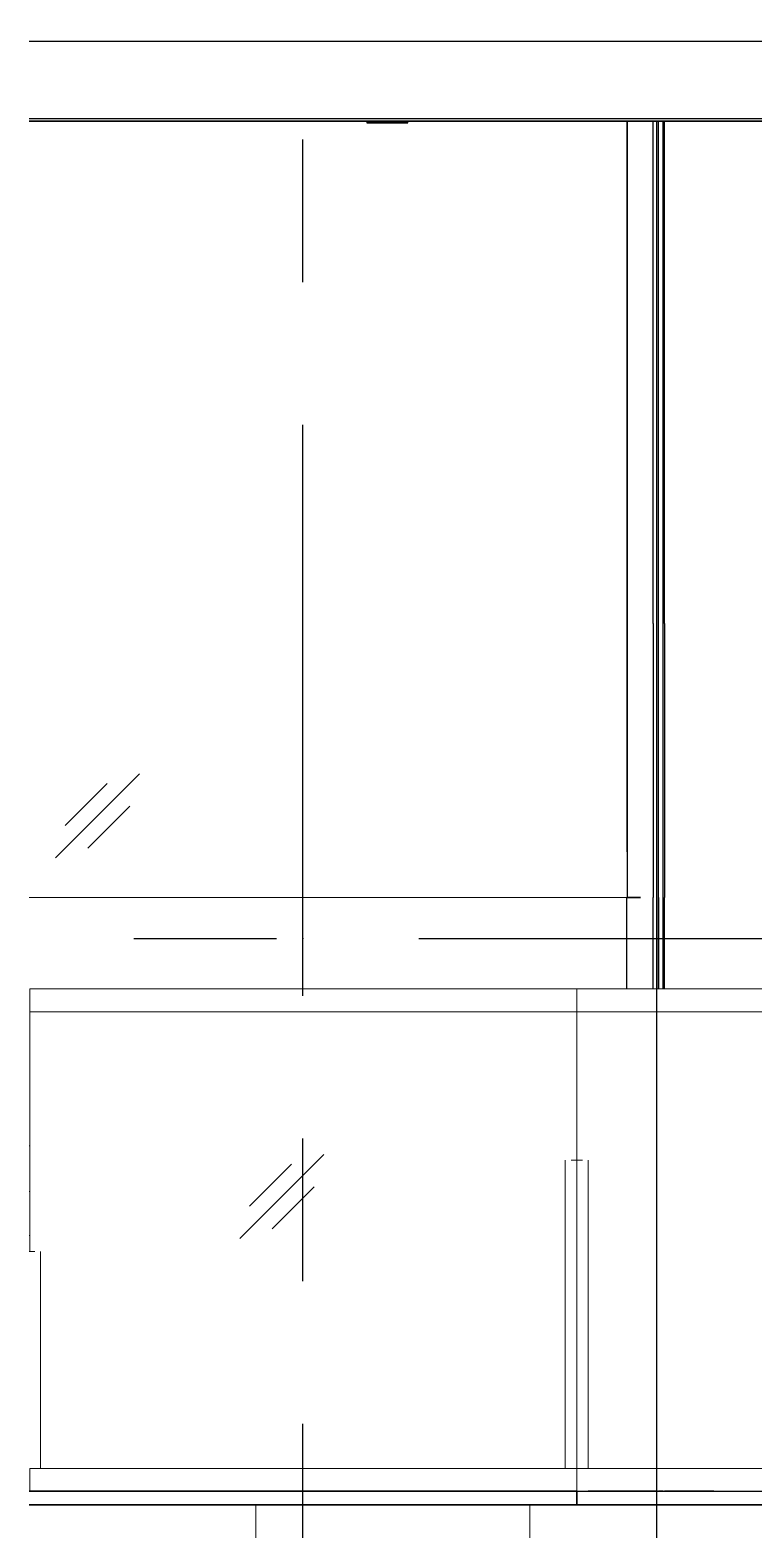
# Model space of a CAD drawing. Header units: millimetres. Extents: x 2519235 to 7246330, y 25937 to 201821.
# Drawn here: x 3242187 to 3243771, y 102207 to 105490 of the extents above; entities that cross this region are included whole.
import ezdxf
from ezdxf.enums import TextEntityAlignment as Align
from ezdxf.xclip import XClip

# ---------------------------------------------------------------- set-up
doc = ezdxf.new("R2010")
doc.units = ezdxf.units.MM
doc.header["$XCLIPFRAME"] = 0
doc.set_wipeout_variables(frame=1)
for name, pattern in [('DPA_Hidden 50', [3, 2, -1]), ('TA_GL_005.00000', [13.75, 5, -1.25, 1.25, -1.25, 5]), ('TA_HL_004.00000', [26, 14.2, -11.8])]:
    doc.linetypes.add(name, pattern=pattern)
for name, color, linetype in [('000 - 0_HIDE_OBJ_FRAMING_DEF_SUB_1', 7, 'Continuous'), ('000 - 0_SYM_DWG_BREAKER_WIPEOUT_', 7, 'Continuous'), ('000 - 0_SYM_DWG_GRID-BUBBLE_MAIN_COLOR_1', 7, 'Continuous'), ('000 - 0_SYM_DWG_GRIDLINE_MAIN_COLOR_251', 7, 'Continuous'), ('000 - 0_SYM_DWG_LEVEL_TEXT', 7, 'Continuous'), ('_งานโครงสร้าง', 7, 'Continuous'), ('A-canopy', 7, 'Continuous')]:
    doc.layers.add(name, color=color, linetype=linetype)
doc.styles.add('Arial', font='arial.ttf', dxfattribs={"height": 300})
doc.styles.add('Arial_1', font='arial.ttf', dxfattribs={"height": 250})
doc.styles.add('TA', font='', dxfattribs={"height": 4.5})
doc.styles.get('TA').set_extended_font_data('Cordia New')

# ---------------------------------------------------------------- blocks, each defined once
blk = doc.blocks.new('W-1-PP17-ENT1_REV02_20260415-163809_PP17_ENT1_SE_ELE3')
at = {"layer": '_งานโครงสร้าง', "color": 7}
blk.add_line((774.8, 114340), (774.8, 100790), dxfattribs=at)
blk = doc.blocks.new('Enrance Curtain Wall Panel Edge 5a - Enrance Curtain Wall Panel Edge 5a-28915756-ENTRANCE 1 - ELEVATION 4')
at = {"layer": '000 - 0_HIDE_OBJ_FRAMING_DEF_SUB_1', "color": 7}
for p, q in [((-3001467.7, 102290), (-3001517.7, 102290)), ((-3001517.7, 102290), (-3001467.7, 102290)), ((-3001467.7, 102290), (-3000587.7, 102290)), ((-3000587.7, 102290), (-3001467.7, 102290)), ((-3000537.7, 102290), (-3000367.6, 102290)), ((-3000367.6, 102290), (-3000537.7, 102290)), ((-3000317.7, 102290), (-3000215.4, 102290)), ((-3000215.4, 102290), (-3000317.7, 102290)), ((-3000204.7, 102290), (-3000233.2, 102290)), ((-3000233.2, 102290), (-3000174.9, 102290)), ((-3000227.5, 102290), (-3000232.9, 102290)), ((-3000232.9, 102290), (-3000204.7, 102290)), ((-3000206.7, 102290), (-3000227.5, 102290)), ((-3000194.5, 102290), (-3000204.8, 102290)), ((-3000204.7, 102290), (-3000202.7, 102290)), ((-3000202.7, 102290), (-3000204.7, 102290)), ((-3000167.7, 102290), (-3000191.7, 102290)), ((-3000174.9, 102290), (-3000167.7, 102290))]:
    blk.add_line(p, q, dxfattribs=at)
blk = doc.blocks.new('Enrance Curtain Wall Panel Edge 4_3000 - Enrance Curtain Wall Panel Edge 4_3000-8185683-ENTRANCE 1 - ELEVATION 4')
at = {"layer": '000 - 0_HIDE_OBJ_FRAMING_DEF_SUB_1', "color": 7}
for p, q in [((-3001467.7, 102290), (-3001517.7, 102290)), ((-3001517.7, 102290), (-3001467.7, 102290)), ((-3001467.7, 102290), (-3000367.6, 102290)), ((-3000367.6, 102290), (-3001467.7, 102290)), ((-3000317.7, 102290), (-3000182.7, 102290)), ((-3000182.7, 102290), (-3000317.7, 102290))]:
    blk.add_line(p, q, dxfattribs=at)
blk = doc.blocks.new('Railing - Railing-19082426-ENTRANCE 1 - ELEVATION 4')
at = {"layer": '000 - 0_HIDE_OBJ_FRAMING_DEF_SUB_1', "color": 7, "lineweight": 9}
for p, q in [((-3000342.7, 103340), (-3000342.7, 102340.6)), ((-3000342.7, 102340.6), (-3000342.7, 103340)), ((-3000342.7, 103340), (-2996967.6, 103340)), ((-2996955.6, 103340), (-3000342.7, 103340)), ((-3000342.7, 102340), (-3000342.7, 102290)), ((-3000342.7, 102290), (-3000342.7, 102340)), ((-3000342.7, 102340), (-2996941.6, 102340)), ((-2999267.6, 102340), (-3000331.1, 102340)), ((-2999267.6, 102340), (-3000321.1, 102340)), ((-2999267.6, 102340), (-3000317.7, 102340)), ((-2996941.6, 102290), (-3000342.7, 102290)), ((-2999267.6, 102290), (-3000317.7, 102290))]:
    blk.add_line(p, q, dxfattribs=at)
blk = doc.blocks.new('Top Rail Type - Top Rail_Internal_-19082432-ENTRANCE 1 - ELEVATION 4')
at = {"layer": '000 - 0_HIDE_OBJ_FRAMING_DEF_SUB_1', "color": 7, "lineweight": 9}
for p, q in [((-3000342.7, 103390), (-3000342.7, 103340)), ((-3000342.7, 103340), (-3000342.7, 103390)), ((-3000342.7, 103390), (-2996976.6, 103390)), ((-2996936.6, 103390), (-3000342.7, 103390)), ((-2996976.6, 103340), (-3000342.7, 103340)), ((-2996936.6, 103340), (-3000342.7, 103340))]:
    blk.add_line(p, q, dxfattribs=at)
blk = doc.blocks.new('Handrail Type - Handrail_Internal_-19082444-ENTRANCE 1 - ELEVATION 4')
at = {"layer": '000 - 0_HIDE_OBJ_FRAMING_DEF_SUB_1', "color": 7, "lineweight": 9}
for p, q in [((-3000342.7, 103170), (-3000342.7, 103189.3)), ((-3000342.7, 103189.3), (-3000342.7, 103170)), ((-3000342.7, 103170), (-3000342.7, 103150.7)), ((-3000342.7, 103150.7), (-3000342.7, 103170))]:
    blk.add_line(p, q, dxfattribs=at)
blk = doc.blocks.new('Handrail Type - Handrail_Internal_-19082456-ENTRANCE 1 - ELEVATION 4')
at = {"layer": '000 - 0_HIDE_OBJ_FRAMING_DEF_SUB_1', "color": 7, "lineweight": 9}
for p, q in [((-3000342.7, 102420), (-3000342.7, 102439.3)), ((-3000342.7, 102439.3), (-3000342.7, 102420)), ((-3000342.7, 102420), (-3000342.7, 102400.7)), ((-3000342.7, 102400.7), (-3000342.7, 102420))]:
    blk.add_line(p, q, dxfattribs=at)
blk = doc.blocks.new('Ramp - Ramp-19125980-ENTRANCE 1 - ELEVATION 4')
at = {"layer": '000 - 0_HIDE_OBJ_FRAMING_DEF_SUB_1', "color": 7}
for p, q in [((-3000342.7, 102290), (-3000342.7, 102260)), ((-3000342.7, 102260), (-3000342.7, 102290))]:
    blk.add_line(p, q, dxfattribs=at)
blk = doc.blocks.new('Railing - Railing-24173574-ENTRANCE 1 - ELEVATION 4')
at = {"layer": '000 - 0_HIDE_OBJ_FRAMING_DEF_SUB_1', "color": 7, "lineweight": 9}
for p, q in [((-3001540.7, 103340), (-3001540.7, 102815)), ((-3001540.7, 102815), (-3001540.7, 103340)), ((-3001540.7, 103340), (-3000342.7, 103340)), ((-3000342.7, 103340), (-3001540.7, 103340)), ((-3000342.7, 103340), (-3000342.7, 102340.6)), ((-3000342.7, 102340.6), (-3000342.7, 103340)), ((-3001540.7, 102290), (-3001540.7, 102340)), ((-3001540.7, 102340), (-3000342.7, 102340)), ((-3000354.4, 102340), (-3001531.1, 102340)), ((-3000364.4, 102340), (-3001521.1, 102340)), ((-3000367.6, 102340), (-3001517.7, 102340)), ((-3000342.7, 102340), (-3000342.7, 102290)), ((-3000342.7, 102290), (-3000342.7, 102340)), ((-3000342.7, 102290), (-3001540.7, 102290)), ((-3000367.6, 102290), (-3001517.7, 102290))]:
    blk.add_line(p, q, dxfattribs=at)
blk = doc.blocks.new('Top Rail Type - Top Rail_Internal_-24173579-ENTRANCE 1 - ELEVATION 4')
at = {"layer": '000 - 0_HIDE_OBJ_FRAMING_DEF_SUB_1', "color": 7, "lineweight": 9}
for p, q in [((-3001540.7, 103390), (-3001540.7, 103340)), ((-3001540.7, 103340), (-3001540.7, 103390)), ((-3001540.7, 103390), (-3000342.7, 103390)), ((-3000342.7, 103390), (-3001540.7, 103390)), ((-3000342.7, 103390), (-3000342.7, 103340)), ((-3000342.7, 103340), (-3000342.7, 103390)), ((-3000342.7, 103340), (-3001540.7, 103340)), ((-3000342.7, 103340), (-3001540.7, 103340))]:
    blk.add_line(p, q, dxfattribs=at)
blk = doc.blocks.new('Handrail Type - Handrail_Internal_-24173603-ENTRANCE 1 - ELEVATION 4')
at = {"layer": '000 - 0_HIDE_OBJ_FRAMING_DEF_SUB_1', "color": 7, "lineweight": 9}
for p, q in [((-3000342.7, 102420), (-3000342.7, 102439.3)), ((-3000342.7, 102439.3), (-3000342.7, 102420)), ((-3000342.7, 102420), (-3000342.7, 102400.7)), ((-3000342.7, 102400.7), (-3000342.7, 102420))]:
    blk.add_line(p, q, dxfattribs=at)
blk = doc.blocks.new('Railing - Railing-25432280-ENTRANCE 1 - ELEVATION 4')
at = {"layer": '000 - 0_HIDE_OBJ_FRAMING_DEF_SUB_1', "color": 7, "lineweight": 9}
for p, q in [((-3002231.7, 105290), (-3000783.7, 105290)), ((-3000783.7, 105290), (-3002231.7, 105290)), ((-3000731.7, 105290), (-3000204.7, 105290)), ((-3000204.7, 105290), (-3000731.7, 105290)), ((-3002880.7, 103590), (-3000204.7, 103590)), ((-3002880.7, 103590), (-3000204.7, 103590)), ((-3001517.7, 102290), (-3000367.6, 102290)), ((-3001517.7, 102290), (-3000367.6, 102290)), ((-3000317.7, 102290), (-3000204.7, 102290)), ((-3000317.7, 102290), (-3000204.7, 102290))]:
    blk.add_line(p, q, dxfattribs=at)
blk = doc.blocks.new('Railing - Railing-25547395-ENTRANCE 1 - ELEVATION 4')
at = {"layer": '000 - 0_HIDE_OBJ_FRAMING_DEF_SUB_1', "color": 7, "lineweight": 9}
for p, q in [((-3000783.7, 105290), (-3002231.7, 105290)), ((-3002231.7, 105290), (-3000783.7, 105290)), ((-3000204.7, 105290), (-3000731.7, 105290)), ((-3000731.7, 105290), (-3000204.7, 105290)), ((-3000587.7, 102290), (-3001517.7, 102290)), ((-3000587.7, 102290), (-3001517.7, 102290)), ((-3000367.6, 102290), (-3000537.7, 102290)), ((-3000367.6, 102290), (-3000537.7, 102290)), ((-3000204.7, 102290), (-3000317.7, 102290)), ((-3000204.7, 102290), (-3000317.7, 102290))]:
    blk.add_line(p, q, dxfattribs=at)
blk = doc.blocks.new('System Panel - DPA-AR_Metal Ceiling Rectangular Panel-23625262-ENTRANCE 1 - ELEVATION 4')
at = {"layer": '000 - 0_HIDE_OBJ_FRAMING_DEF_SUB_1', "color": 7}
for p, q in [((-3000783.7, 105290), (-3001467.7, 105290)), ((-3001467.7, 105290), (-3000783.7, 105290)), ((-3000167.7, 105290), (-3000731.7, 105290)), ((-3000731.7, 105290), (-3000167.7, 105290))]:
    blk.add_line(p, q, dxfattribs=at)
blk = doc.blocks.new('System Panel - DPA-AR_Metal Ceiling Rectangular Panel-26086679-ENTRANCE 1 - ELEVATION 4')
at = {"layer": '000 - 0_HIDE_OBJ_FRAMING_DEF_SUB_1', "color": 7}
for p, q in [((-3000783.7, 105290), (-3001467.7, 105290)), ((-3001467.7, 105290), (-3000783.7, 105290)), ((-3000167.7, 105290), (-3000731.7, 105290)), ((-3000731.7, 105290), (-3000167.7, 105290))]:
    blk.add_line(p, q, dxfattribs=at)
blk = doc.blocks.new('System Panel - DPA-AR_Metal Ceiling Rectangular Panel-23538449-ENTRANCE 1 - ELEVATION 4')
at = {"layer": '000 - 0_HIDE_OBJ_FRAMING_DEF_SUB_1', "color": 7}
for p, q in [((-3000783.7, 105290), (-3001467.7, 105290)), ((-3001467.7, 105290), (-3000783.7, 105290)), ((-3000167.7, 105290), (-3000731.7, 105290)), ((-3000731.7, 105290), (-3000167.7, 105290))]:
    blk.add_line(p, q, dxfattribs=at)
blk = doc.blocks.new('System Panel - DPA-AR_Metal Ceiling Rectangular Panel-V148-ENTRANCE 1 - ELEVATION 4')
at = {"layer": '000 - 0_HIDE_OBJ_FRAMING_DEF_SUB_1', "color": 7}
for p, q in [((-2992617.7, 105290), (-2993967.7, 105290)), ((-2993967.7, 105290), (-2993283.7, 105290)), ((-2993231.7, 105290), (-2992617.7, 105290))]:
    blk.add_line(p, q, dxfattribs=at)
blk = doc.blocks.new('System Panel - DPA-AR_Metal Ceiling Rectangular Panel-26086699-ENTRANCE 1 - ELEVATION 4')
at = {"layer": '000 - 0_HIDE_OBJ_FRAMING_DEF_SUB_1', "color": 7}
for p, q in [((-3000092.7, 105290), (-3001467.7, 105290)), ((-3001467.7, 105290), (-3000783.7, 105290)), ((-3000731.7, 105290), (-3000092.7, 105290))]:
    blk.add_line(p, q, dxfattribs=at)
blk = doc.blocks.new('D1 - D1-V157-ENTRANCE 1 - ELEVATION 4')
at = {"layer": '000 - 0_HIDE_OBJ_FRAMING_DEF_SUB_1', "color": 7}
for p, q in [((-3000835.2, 105290), (-3000783.7, 105290)), ((-3000802.7, 105290), (-3000802.7, 105287)), ((-3000802.7, 105290), (-3000784.4, 105290)), ((-3000712.7, 105290), (-3000802.7, 105290)), ((-3000802.7, 105287), (-3000712.7, 105287)), ((-3000712.7, 105287), (-3000802.7, 105287)), ((-3000797.8, 105290), (-3000795.5, 105290)), ((-3000795.2, 105290), (-3000797.7, 105290)), ((-3000795.7, 105290), (-3000784.7, 105290)), ((-3000719.7, 105290), (-3000795.7, 105290)), ((-3000795.5, 105290), (-3000791.5, 105290)), ((-3000791.5, 105290), (-3000795.2, 105290)), ((-3000794.7, 105290), (-3000784.6, 105290)), ((-3000720.9, 105290), (-3000794.7, 105290)), ((-3000791.5, 105290), (-3000793.5, 105290)), ((-3000793.5, 105290), (-3000791.5, 105290)), ((-3000785.6, 105290), (-3000793.5, 105290)), ((-3000793.5, 105290), (-3000719.7, 105290)), ((-3000792.7, 105287), (-3000722.7, 105287)), ((-3000722.7, 105287), (-3000792.7, 105287)), ((-3000791.9, 105289), (-3000791.9, 105287)), ((-3000791.9, 105287), (-3000723.5, 105287)), ((-3000723.5, 105287), (-3000791.9, 105287)), ((-3000787.7, 105290), (-3000784.9, 105290)), ((-3000727.7, 105290), (-3000787.7, 105290)), ((-3000786.7, 105290), (-3000785.1, 105290)), ((-3000728.7, 105290), (-3000786.7, 105290)), ((-3000784.7, 105290), (-3000730.7, 105290)), ((-3000784.7, 105287), (-3000730.7, 105287)), ((-3000730.7, 105287), (-3000784.7, 105287)), ((-3000783.7, 105287), (-3000731.7, 105287)), ((-3000731.7, 105287), (-3000783.7, 105287)), ((-3000781.7, 105287), (-3000733.8, 105287)), ((-3000733.8, 105287), (-3000781.7, 105287)), ((-3000781.7, 105287), (-3000733.7, 105287)), ((-3000733.7, 105287), (-3000781.7, 105287)), ((-3000779.7, 105287), (-3000735.8, 105287)), ((-3000735.8, 105287), (-3000779.7, 105287)), ((-3000731.7, 105290), (-3000680.2, 105290)), ((-3000730.7, 105290), (-3000731.1, 105290)), ((-3000731.1, 105290), (-3000712.7, 105290)), ((-3000719.7, 105290), (-3000731.1, 105290)), ((-3000730.9, 105290), (-3000720.9, 105290)), ((-3000730.8, 105290), (-3000719.7, 105290)), ((-3000730.6, 105290), (-3000727.7, 105290)), ((-3000730.4, 105290), (-3000728.7, 105290)), ((-3000722.4, 105290), (-3000724, 105290)), ((-3000724, 105290), (-3000721.9, 105290)), ((-3000721.9, 105290), (-3000724, 105290)), ((-3000724, 105290), (-3000722.4, 105290)), ((-3000723.5, 105287), (-3000723.5, 105289)), ((-3000721.5, 105290), (-3000720, 105290)), ((-3000720, 105290), (-3000721.5, 105290)), ((-3000712.7, 105287), (-3000712.7, 105290))]:
    blk.add_line(p, q, dxfattribs=at)
blk = doc.blocks.new('System Panel - Solid Entrance-26086696-ENTRANCE 1 - ELEVATION 4')
at = {"layer": '000 - 0_HIDE_OBJ_FRAMING_DEF_SUB_1', "color": 7}
for p, q in [((-3001467.7, 105290), (-3001617.7, 105290)), ((-3001617.7, 105290), (-3001467.7, 105290))]:
    blk.add_line(p, q, dxfattribs=at)
blk = doc.blocks.new('DPA_CP_Metal Ceiling Luminaire_Entrance_ - Linear Luminaire-23778829-ENTRANCE 1 - ELEVATION 4')
at = {"layer": '000 - 0_HIDE_OBJ_FRAMING_DEF_SUB_1', "color": 7}
for p, q in [((-3019617.7, 105290), (-3019467.7, 105290)), ((-3019467.7, 105290), (-3019617.7, 105290))]:
    blk.add_line(p, q, dxfattribs=at)
at = {"layer": '000 - 0_HIDE_OBJ_FRAMING_DEF_SUB_1', "color": 7, "linetype": 'DPA_Hidden 50', "lineweight": 9}
blk.add_line((-3019602.7, 105290), (-3019482.7, 105290), dxfattribs=at)
blk.add_line((-3019602.7, 105290), (-3019482.7, 105290), dxfattribs=at)
blk.add_line((-3019602.7, 105290), (-3019482.7, 105290), dxfattribs=at)
blk.add_line((-3019602.7, 105290), (-3019482.7, 105290), dxfattribs=at)
blk.add_line((-3019602.7, 105290), (-3019482.7, 105290), dxfattribs=at)
blk.add_line((-3019602.7, 105290), (-3019482.7, 105290), dxfattribs=at)
blk.add_line((-3019602.7, 105290), (-3019482.7, 105290), dxfattribs=at)
blk.add_line((-3019602.7, 105290), (-3019482.7, 105290), dxfattribs=at)
blk.add_line((-3019602.7, 105290), (-3019482.7, 105290), dxfattribs=at)
blk.add_line((-3019602.7, 105290), (-3019482.7, 105290), dxfattribs=at)
blk.add_line((-3019602.7, 105290), (-3019482.7, 105290), dxfattribs=at)
blk = doc.blocks.new('System Panel - Solid Entrance-23778833-ENTRANCE 1 - ELEVATION 4')
at = {"layer": '000 - 0_HIDE_OBJ_FRAMING_DEF_SUB_1', "color": 7}
for p, q in [((-3019467.7, 105290), (-3019617.7, 105290)), ((-3019617.7, 105290), (-3019467.7, 105290))]:
    blk.add_line(p, q, dxfattribs=at)
blk = doc.blocks.new('System Panel - Solid Entrance-26086695-ENTRANCE 1 - ELEVATION 4')
at = {"layer": '000 - 0_HIDE_OBJ_FRAMING_DEF_SUB_1', "color": 7}
for p, q in [((-3001467.7, 105290), (-3001617.7, 105290)), ((-3001617.7, 105290), (-3001467.7, 105290))]:
    blk.add_line(p, q, dxfattribs=at)
blk = doc.blocks.new('System Panel - Solid Entrance-26086689-ENTRANCE 1 - ELEVATION 4')
at = {"layer": '000 - 0_HIDE_OBJ_FRAMING_DEF_SUB_1', "color": 7}
for p, q in [((-3019467.7, 105290), (-3019617.7, 105290)), ((-3019617.7, 105290), (-3019467.7, 105290))]:
    blk.add_line(p, q, dxfattribs=at)
blk = doc.blocks.new('System Panel - Solid Entrance-27730785-ENTRANCE 1 - ELEVATION 4')
at = {"layer": '000 - 0_HIDE_OBJ_FRAMING_DEF_SUB_1', "color": 7}
for p, q in [((-3017967.7, 105290), (-3018117.7, 105290)), ((-3018117.7, 105290), (-3017967.7, 105290))]:
    blk.add_line(p, q, dxfattribs=at)
blk = doc.blocks.new('System Panel - DPA-AR_Metal Ceiling Rectangular Panel-V166-ENTRANCE 1 - ELEVATION 4')
at = {"layer": '000 - 0_HIDE_OBJ_FRAMING_DEF_SUB_1', "color": 7}
for p, q in [((-2993283.7, 105290), (-2993967.7, 105290)), ((-2993967.7, 105290), (-2993283.7, 105290)), ((-2992617.7, 105290), (-2993231.7, 105290)), ((-2993231.7, 105290), (-2992617.7, 105290))]:
    blk.add_line(p, q, dxfattribs=at)
blk = doc.blocks.new('System Panel - DPA-AR_Metal Ceiling Rectangular Panel-27731079-ENTRANCE 1 - ELEVATION 4')
at = {"layer": '000 - 0_HIDE_OBJ_FRAMING_DEF_SUB_1', "color": 7}
for p, q in [((-3000783.7, 105290), (-3001467.7, 105290)), ((-3001467.7, 105290), (-3000783.7, 105290)), ((-3000092.7, 105290), (-3000731.7, 105290)), ((-3000731.7, 105290), (-3000092.7, 105290))]:
    blk.add_line(p, q, dxfattribs=at)
blk = doc.blocks.new('DPA_RF_CANOPY ENTRANCE STRUCTURE _ENT1_I-Shape_no Edge - Entrance 1_I SHAPE NO EDGE-V171-ENTRANCE 1 - ELEVATION 4')
at = {"layer": '000 - 0_HIDE_OBJ_FRAMING_DEF_SUB_1', "color": 7}
for p, q in [((-3001582, 105490), (-3001507, 105490)), ((-3001569.5, 105490), (-3001582, 105490)), ((-3001582, 105490), (-3001569.5, 105490)), ((-3001569.5, 105490), (-3001582, 105490)), ((-3001507, 105490), (-3001518.8, 105490)), ((-3001518.8, 105490), (-3001507, 105490)), ((-3001507, 105490), (-3001518.8, 105490)), ((-3001582, 105465), (-3001507, 105465)), ((-3001507, 105465), (-3001582, 105465)), ((-3001532, 105465), (-3001557, 105465)), ((-3001532, 105465), (-3001557, 105465))]:
    blk.add_line(p, q, dxfattribs=at)
blk = doc.blocks.new('DPA_RF_CANOPY ENTRANCE STRUCTURE _ENT1_I-Shape_no Edge - Entrance 1_I SHAPE NO EDGE-29711778-ENTRANCE 1 - ELEVATION 4')
at = {"layer": '000 - 0_HIDE_OBJ_FRAMING_DEF_SUB_1', "color": 7}
for p, q in [((-3015082.2, 105490), (-3015007.2, 105490)), ((-3015069.7, 105490), (-3015082.2, 105490)), ((-3015007.2, 105490), (-3015019.7, 105490)), ((-3015082.2, 105465), (-3015007.2, 105465)), ((-3015007.2, 105465), (-3015082.2, 105465)), ((-3015032.2, 105465), (-3015057.2, 105465)), ((-3015032.2, 105465), (-3015057.2, 105465))]:
    blk.add_line(p, q, dxfattribs=at)
blk = doc.blocks.new('Railing - RL8A_Baluster Post _Mid_-27168255-ENTRANCE 1 - ELEVATION 4')
at = {"layer": '000 - 0_HIDE_OBJ_FRAMING_DEF_SUB_1', "color": 7, "lineweight": 9}
for p, q in [((-3001552.7, 103046), (-3001552.7, 102989.2)), ((-3001552.7, 103046), (-3001540.6, 103046)), ((-3001540.6, 103046), (-3001551.4, 103046)), ((-3001552.7, 102940), (-3001552.7, 102915)), ((-3001567.7, 102915), (-3001567.7, 102837.9)), ((-3001567.7, 102915), (-3001552.5, 102915)), ((-3001552.5, 102915), (-3001566.9, 102915))]:
    blk.add_line(p, q, dxfattribs=at)
at = {"layer": '000 - 0_HIDE_OBJ_FRAMING_DEF_SUB_1', "color": 7, "lineweight": 9, "flags": 128}
blk.add_lwpolyline([(-3001552.7, 102950.8), (-3001552.7, 102950.1), (-3001552.7, 102949.4), (-3001552.7, 102948.7), (-3001552.7, 102948.1), (-3001552.7, 102947.4), (-3001552.7, 102946.8), (-3001552.7, 102946.2)], dxfattribs=at)
blk = doc.blocks.new('Railing - Railing-30880252-ENTRANCE 1 - ELEVATION 4')
at = {"color": 7}
blk.add_blockref('Railing - RL8A_Baluster Post _Mid_-27168255-ENTRANCE 1 - ELEVATION 4', (0, 0), dxfattribs=at)
blk = doc.blocks.new('Railing - RL8A_Baluster Post _Mid_-V234-ENTRANCE 1 - ELEVATION 4')
at = {"layer": '000 - 0_HIDE_OBJ_FRAMING_DEF_SUB_1', "color": 7, "lineweight": 9}
for p, q in [((-3001552.7, 102860), (-3001552.7, 102946)), ((-3001540.6, 102946), (-3001552.7, 102946)), ((-3001551.4, 102946), (-3001540.6, 102946)), ((-3001552.7, 102815), (-3001552.7, 102840)), ((-3001567.7, 102290), (-3001567.7, 102815)), ((-3001542.7, 102815), (-3001567.7, 102815)), ((-3001566.9, 102815), (-3001542.7, 102815)), ((-3001551.4, 102815), (-3001540.6, 102815)), ((-3001540.6, 102815), (-3001551.4, 102815)), ((-3001542.7, 102815), (-3001540.6, 102815)), ((-3001530.2, 102815), (-3001542.7, 102815)), ((-3001517.7, 102815), (-3001517.7, 102340.6))]:
    blk.add_line(p, q, dxfattribs=at)
at = {"layer": '000 - 0_HIDE_OBJ_FRAMING_DEF_SUB_1', "color": 7, "lineweight": 9, "flags": 128}
blk.add_lwpolyline([(-3001552.7, 102860), (-3001552.7, 102859.2), (-3001552.7, 102858.4), (-3001552.7, 102857.6), (-3001552.7, 102856.8), (-3001552.7, 102856), (-3001552.7, 102855.2), (-3001552.7, 102854.5), (-3001552.7, 102853.7), (-3001552.7, 102853), (-3001552.7, 102852.2), (-3001552.7, 102851.5), (-3001552.7, 102850.8), (-3001552.7, 102850.1), (-3001552.7, 102849.4), (-3001552.7, 102848.7), (-3001552.7, 102848.1), (-3001552.7, 102847.4), (-3001552.7, 102846.8), (-3001552.7, 102846.2), (-3001552.7, 102845.7), (-3001552.7, 102845.1), (-3001552.7, 102844.6), (-3001552.7, 102844.1), (-3001552.7, 102843.6), (-3001552.7, 102843.2), (-3001552.7, 102842.8)], dxfattribs=at)
at = {"layer": '000 - 0_HIDE_OBJ_FRAMING_DEF_SUB_1', "color": 7, "lineweight": 9}
blk.add_open_spline([(-3001540.6, 102849.8), (-3001541.3, 102849.9), (-3001542.9, 102850.1), (-3001544.9, 102849.8), (-3001546.6, 102849.3), (-3001547.8, 102848.7), (-3001548.7, 102848.1), (-3001549.3, 102847.5), (-3001550, 102846.9), (-3001550.7, 102846.1), (-3001551.3, 102845.2), (-3001551.7, 102844.4), (-3001552.1, 102843.6), (-3001552.6, 102842.2), (-3001552.7, 102840.9), (-3001552.7, 102840)], degree=3, knots=[0.4326945, 0.4326945, 0.4326945, 0.4326945, 0.5, 0.5833333, 0.625, 0.6666667, 0.7083333, 0.7291667, 0.75, 0.7916667, 0.8333333, 0.8541667, 0.875, 0.9166667, 1, 1, 1, 1], dxfattribs=at)
blk = doc.blocks.new('Railing - RL8A_Baluster Post _Mid_-V237-ENTRANCE 1 - ELEVATION 4')
at = {"layer": '000 - 0_HIDE_OBJ_FRAMING_DEF_SUB_1', "color": 7, "lineweight": 9}
for p, q in [((-3000367.7, 102340.6), (-3000367.7, 103015)), ((-3000342.7, 103015), (-3000355.2, 103015)), ((-3000330.2, 103015), (-3000342.7, 103015)), ((-3000317.7, 103015), (-3000317.7, 102340.6))]:
    blk.add_line(p, q, dxfattribs=at)
blk = doc.blocks.new('Railing - Railing-33562211-ENTRANCE 1 - ELEVATION 4')
at = {"color": 7}
for name in ['Railing - RL8A_Baluster Post _Mid_-V237-ENTRANCE 1 - ELEVATION 4', 'Railing - RL8A_Baluster Post _Mid_-V234-ENTRANCE 1 - ELEVATION 4']:
    blk.add_blockref(name, (0, 0), dxfattribs=at)
blk = doc.blocks.new('A$C9a10139f')
at = {"layer": '000 - 0_HIDE_OBJ_FRAMING_DEF_SUB_1', "lineweight": 9}
h = blk.add_hatch(dxfattribs=at)
h.set_pattern_fill('FP_16', style=0, pattern_type=2)
h.set_pattern_definition([(90, (-20118.65, -4000), (-600, 4e-14), [])])
h.paths.add_polyline_path([(-41750, -1510), (-20545, -1510), (-20545, -1240), (-41750, -1240), (-41750, -1475)])
at = {"layer": '000 - 0_HIDE_OBJ_FRAMING_DEF_SUB_1', "color": 7}
for p, q in [((-23800, 1990), (-25176.1, 1990)), ((-23727, 1990), (-25176.1, 1990)), ((-23800, 1990), (-23727, 1990)), ((-23677, 1990), (-23600, 1990)), ((-22226.8, 1990), (-23677, 1990)), ((-14700, 1965), (-44480.3, 1965)), ((-14750, 1965), (-44230.3, 1965)), ((-14750, 1965), (-44205.3, 1965)), ((-14750, 1965), (-44030.1, 1965)), ((-14750, 1796), (-44280.3, 1796)), ((-14600, 1790), (-44280.3, 1790)), ((-14750, 1796), (-44230.3, 1796)), ((-14600, 1790), (-43980.3, 1790)), ((-25889, 1790), (-24441, 1790)), ((-24441, 1790), (-25889, 1790)), ((-25889, 1790), (-24441, 1790)), ((-25889, 1790), (-24441, 1790)), ((-24441, 1790), (-25889, 1790)), ((-24389, 1790), (-23825, 1790)), ((-23825, 1790), (-24389, 1790)), ((-24389, 1790), (-23825, 1790)), ((-24389, 1790), (-23825, 1790)), ((-22941, 1790), (-24389, 1790)), ((-23890.1, 1790), (-23890.1, 690)), ((-23836.4, 1790), (-23890.1, 1790)), ((-23889.6, 1790), (-23862, 1790)), ((-23862, 1790), (-23888.9, 1790)), ((-23888.9, 1790), (-23832.2, 1790)), ((-23888.9, 690), (-23888.9, 1790)), ((-23862, 1790), (-23860, 1790)), ((-23860, 1790), (-23862, 1790)), ((-23825, 1790), (-23836.4, 1790)), ((-23832.2, 1790), (-23822.8, 1790)), ((-23832.2, 690), (-23832.2, 1790)), ((-23575, 1790), (-23825, 1790)), ((-23820.8, 690), (-23820.8, 1790)), ((-23820.8, 1790), (-23810.5, 1790)), ((-23820.8, 690), (-23820.8, 1790)), ((-23810.5, 690), (-23810.5, 1790)), ((-23807.8, 1790), (-23700, 1790)), ((-23807.8, 690), (-23807.8, 1790)), ((-23700, 1790), (-23750, 1790)), ((-23750, 1790), (-23700, 1790)), ((-23650, 1790), (-23700, 1790)), ((-23700, 1790), (-23650, 1790)), ((-23700, 1790), (-23592.2, 1790)), ((-23890.1, 690), (-23890.1, 190)), ((-23888.9, 190), (-23888.9, 690)), ((-23832.2, 690), (-23832.2, 190)), ((-23820.8, 190), (-23820.8, 690)), ((-23820.8, 190), (-23820.8, 690)), ((-23810.5, 190), (-23810.5, 690)), ((-23807.8, 690), (-23807.8, 190)), ((-25141.8, 176.9), (-24957.9, 360.7)), ((-25120.6, 247.6), (-25028.6, 339.5)), ((-25071.1, 198.1), (-24979.1, 290)), ((-23888.9, 90), (-23888.9, 190)), ((-23832.2, 190), (-23832.2, 90)), ((-23820.8, 90), (-23820.8, 190)), ((-23820.8, 90), (-23820.8, 190)), ((-23810.5, 90), (-23810.5, 190)), ((-23807.8, 190), (-23807.8, 90)), ((-23890.5, -110), (-23890.5, 90)), ((-23862, 90), (-23889.6, 90)), ((-23888.9, 90), (-23862, 90)), ((-23862, 90), (-23860, 90)), ((-23860, 90), (-23862, 90)), ((-23832.2, -110), (-23832.2, 90)), ((-23820.8, -110), (-23820.8, 90)), ((-23820.8, 90), (-23820.8, -110)), ((-23810.5, -110), (-23810.5, 90)), ((-23807.8, -110), (-23807.8, 90)), ((-24738.1, -656.4), (-24554.3, -472.5)), ((-24716.9, -585.7), (-24625, -493.7)), ((-24667.4, -635.2), (-24575.5, -543.2)), ((-41750, -1210), (-24000, -1210)), ((-24000, -1210), (-41750, -1210)), ((-24245, -1210), (-25175, -1210)), ((-24245, -1210), (-25175, -1210)), ((-25175, -1210), (-24245, -1210)), ((-24245, -1210), (-25175, -1210)), ((-25175, -1210), (-24024.9, -1210)), ((-25175, -1210), (-24024.9, -1210)), ((-24245, -1210), (-25175, -1210)), ((-24245, -1210), (-25175, -1210)), ((-24245, -1210), (-25175, -1210)), ((-24024.9, -1210), (-24195, -1210)), ((-24024.9, -1210), (-24195, -1210)), ((-24195, -1210), (-24024.9, -1210)), ((-24024.9, -1210), (-24195, -1210)), ((-24024.9, -1210), (-24195, -1210)), ((-24024.9, -1210), (-24195, -1210)), ((-24024.9, -1210), (-24195, -1210)), ((-24000, -1210), (-24000, -1240)), ((-24000, -1210), (-24000, -1240)), ((-24000, -1210), (-24000, -1240)), ((-24000, -1210), (-24000, -1240)), ((-24000, -1210), (-20545, -1210)), ((-24000, -1210), (-24000, -1240)), ((-24000, -1210), (-24000, -1240)), ((-23825, -1210), (-23975, -1210)), ((-23825, -1210), (-23975, -1210)), ((-23975, -1210), (-23825, -1210)), ((-23825, -1210), (-23975, -1210)), ((-23975, -1210), (-23825, -1210)), ((-23825, -1210), (-23975, -1210)), ((-23825, -1210), (-23975, -1210)), ((-23825, -1210), (-23975, -1210)), ((-23832.2, -1210), (-23890.5, -1210)), ((-23890.5, -1210), (-23862, -1210)), ((-23862, -1210), (-23890.1, -1210)), ((-23890.1, -1210), (-23836.4, -1210)), ((-23862, -1210), (-23860, -1210)), ((-23860, -1210), (-23862, -1210)), ((-23836.4, -1210), (-23825, -1210)), ((-23822.8, -1210), (-23832.2, -1210)), ((-23825, -1210), (-23700, -1210)), ((-23810.5, -1210), (-23820.8, -1210)), ((-23700, -1210), (-23807.8, -1210)), ((-23750, -1210), (-23700, -1210)), ((-23700, -1210), (-23750, -1210)), ((-41750, -1240), (-24000, -1240)), ((-24000, -1240), (-41750, -1240)), ((-20545, -1240), (-41750, -1240)), ((-20600, -1240), (-41700, -1240)), ((-24000, -1240), (-41700, -1240)), ((-20545, -1240), (-24000, -1240)), ((-24000, -1240), (-20595, -1240))]:
    blk.add_line(p, q, dxfattribs=at)
at = {"layer": '000 - 0_HIDE_OBJ_FRAMING_DEF_SUB_1', "color": 7, "lineweight": 9}
for p, q in [((-24441, 1790), (-25889, 1790)), ((-23825, 1790), (-24389, 1790)), ((-25175, -1210), (-24245, -1210)), ((-25175, -1210), (-24245, -1210)), ((-25175, -1210), (-24245, -1210)), ((-24195, -1210), (-24024.9, -1210)), ((-24195, -1210), (-24024.9, -1210)), ((-24195, -1210), (-24024.9, -1210)), ((-23975, -1210), (-23825, -1210)), ((-23975, -1210), (-23825, -1210)), ((-23975, -1210), (-23825, -1210)), ((-41750, -1240), (-24000, -1240)), ((-41700, -1240), (-20600, -1240)), ((-41700, -1240), (-20545, -1240))]:
    blk.add_line(p, q, dxfattribs=at)
at = {"layer": '000 - 0_HIDE_OBJ_FRAMING_DEF_SUB_1', "color": 7}
for name, p in [('DPA_RF_CANOPY ENTRANCE STRUCTURE _ENT1_I-Shape_no Edge - Entrance 1_I SHAPE NO EDGE-V171-ENTRANCE 1 - ELEVATION 4', (2976342.7, -103500)), ('DPA_RF_CANOPY ENTRANCE STRUCTURE _ENT1_I-Shape_no Edge - Entrance 1_I SHAPE NO EDGE-29711778-ENTRANCE 1 - ELEVATION 4', (2991342.7, -103500)), ('Enrance Curtain Wall Panel Edge 4_3000 - Enrance Curtain Wall Panel Edge 4_3000-8185683-ENTRANCE 1 - ELEVATION 4', (2976342.7, -103500)), ('System Panel - Solid Entrance-26086696-ENTRANCE 1 - ELEVATION 4', (2976342.7, -103500)), ('DPA_CP_Metal Ceiling Luminaire_Entrance_ - Linear Luminaire-23778829-ENTRANCE 1 - ELEVATION 4', (2994342.7, -103500)), ('System Panel - Solid Entrance-23778833-ENTRANCE 1 - ELEVATION 4', (2994342.7, -103500)), ('DPA_CP_Metal Ceiling Luminaire_Entrance_ - Linear Luminaire-23778829-ENTRANCE 1 - ELEVATION 4', (2994342.7, -103500)), ('System Panel - Solid Entrance-23778833-ENTRANCE 1 - ELEVATION 4', (2994342.7, -103500)), ('DPA_CP_Metal Ceiling Luminaire_Entrance_ - Linear Luminaire-23778829-ENTRANCE 1 - ELEVATION 4', (2994342.7, -103500)), ('System Panel - Solid Entrance-26086695-ENTRANCE 1 - ELEVATION 4', (2976342.7, -103500)), ('DPA_CP_Metal Ceiling Luminaire_Entrance_ - Linear Luminaire-23778829-ENTRANCE 1 - ELEVATION 4', (2994342.7, -103500)), ('System Panel - Solid Entrance-23778833-ENTRANCE 1 - ELEVATION 4', (2994342.7, -103500)), ('DPA_CP_Metal Ceiling Luminaire_Entrance_ - Linear Luminaire-23778829-ENTRANCE 1 - ELEVATION 4', (2994342.7, -103500)), ('System Panel - Solid Entrance-23778833-ENTRANCE 1 - ELEVATION 4', (2994342.7, -103500)), ('System Panel - Solid Entrance-26086689-ENTRANCE 1 - ELEVATION 4', (2994342.7, -103500)), ('DPA_CP_Metal Ceiling Luminaire_Entrance_ - Linear Luminaire-23778829-ENTRANCE 1 - ELEVATION 4', (2994342.7, -103500)), ('System Panel - Solid Entrance-27730785-ENTRANCE 1 - ELEVATION 4', (2992842.7, -103500)), ('System Panel - DPA-AR_Metal Ceiling Rectangular Panel-23625262-ENTRANCE 1 - ELEVATION 4', (2976342.7, -103500)), ('System Panel - DPA-AR_Metal Ceiling Rectangular Panel-26086679-ENTRANCE 1 - ELEVATION 4', (2976342.7, -103500)), ('System Panel - DPA-AR_Metal Ceiling Rectangular Panel-23538449-ENTRANCE 1 - ELEVATION 4', (2976342.7, -103500)), ('System Panel - DPA-AR_Metal Ceiling Rectangular Panel-23538449-ENTRANCE 1 - ELEVATION 4', (2976342.7, -103500)), ('System Panel - DPA-AR_Metal Ceiling Rectangular Panel-23538449-ENTRANCE 1 - ELEVATION 4', (2976342.7, -103500)), ('System Panel - DPA-AR_Metal Ceiling Rectangular Panel-26086699-ENTRANCE 1 - ELEVATION 4', (2976342.7, -103500)), ('System Panel - DPA-AR_Metal Ceiling Rectangular Panel-23538449-ENTRANCE 1 - ELEVATION 4', (2976342.7, -103500)), ('System Panel - DPA-AR_Metal Ceiling Rectangular Panel-27731079-ENTRANCE 1 - ELEVATION 4', (2976342.7, -103500)), ('D1 - D1-V157-ENTRANCE 1 - ELEVATION 4', (2976342.7, -103500)), ('System Panel - Solid Entrance-26086689-ENTRANCE 1 - ELEVATION 4', (2995842.7, -103500)), ('DPA_CP_Metal Ceiling Luminaire_Entrance_ - Linear Luminaire-23778829-ENTRANCE 1 - ELEVATION 4', (2995842.7, -103500)), ('System Panel - Solid Entrance-27730785-ENTRANCE 1 - ELEVATION 4', (2994342.7, -103500)), ('System Panel - DPA-AR_Metal Ceiling Rectangular Panel-V148-ENTRANCE 1 - ELEVATION 4', (2970342.7, -103500)), ('System Panel - DPA-AR_Metal Ceiling Rectangular Panel-V166-ENTRANCE 1 - ELEVATION 4', (2970342.7, -103500)), ('Enrance Curtain Wall Panel Edge 5a - Enrance Curtain Wall Panel Edge 5a-28915756-ENTRANCE 1 - ELEVATION 4', (2976342.7, -103500)), ('Ramp - Ramp-19125980-ENTRANCE 1 - ELEVATION 4', (2976342.7, -103500))]:
    blk.add_blockref(name, p, dxfattribs=at)
at = {"layer": '000 - 0_HIDE_OBJ_FRAMING_DEF_SUB_1', "color": 7, "lineweight": 9}
for name in ['Railing - Railing-25432280-ENTRANCE 1 - ELEVATION 4', 'Railing - Railing-25547395-ENTRANCE 1 - ELEVATION 4', 'Top Rail Type - Top Rail_Internal_-24173579-ENTRANCE 1 - ELEVATION 4', 'Top Rail Type - Top Rail_Internal_-19082432-ENTRANCE 1 - ELEVATION 4', 'Railing - Railing-24173574-ENTRANCE 1 - ELEVATION 4', 'Railing - Railing-19082426-ENTRANCE 1 - ELEVATION 4', 'Handrail Type - Handrail_Internal_-19082444-ENTRANCE 1 - ELEVATION 4', 'Railing - Railing-30880252-ENTRANCE 1 - ELEVATION 4', 'Railing - Railing-33562211-ENTRANCE 1 - ELEVATION 4', 'Handrail Type - Handrail_Internal_-19082456-ENTRANCE 1 - ELEVATION 4', 'Handrail Type - Handrail_Internal_-24173603-ENTRANCE 1 - ELEVATION 4']:
    blk.add_blockref(name, (2976342.7, -103500), dxfattribs=at)
blk = doc.blocks.new('*U967')
at = {"color": 7}
blk.add_point((0, 0), dxfattribs=at)
at = {"layer": '000 - 0_SYM_DWG_LEVEL_TEXT', "color": 7, "style": 'Arial_1'}
for tag, p in [('LV_NAME_1', (-531.275, 11.925)), ('LV_NAME_2', (-531.287, 6.835)), ('LV_NAME_3', (-531.298, 1.744))]:
    blk.add_attdef(tag, p, '', height=3, dxfattribs=at)
blk = doc.blocks.new('*U970')
at = {"layer": '000 - 0_SYM_DWG_GRIDLINE_MAIN_COLOR_251', "color": 7, "linetype": 'ByBlock', "ltscale": 5}
blk.add_line((20, 0), (-348.8, 0), dxfattribs=at)
at = {"color": 7, "style": 'TA', "flags": 1}
blk.add_attdef('LOCATION', (6, -6), '', height=4.5, rotation=270, dxfattribs=at)
at = {"layer": '000 - 0_SYM_DWG_GRID-BUBBLE_MAIN_COLOR_1', "color": 7, "style": 'Arial'}
blk.add_attdef('GRID-HEAD', text='', height=4, rotation=90, dxfattribs=at).set_placement((42.25, 0), align=Align.MIDDLE_CENTER)
blk = doc.blocks.new('*U996')
at = {"layer": '000 - 0_SYM_DWG_GRIDLINE_MAIN_COLOR_251', "color": 7, "linetype": 'ByBlock', "ltscale": 5}
blk.add_line((20, 0), (-878, 0), dxfattribs=at)
at = {"color": 7, "style": 'TA', "flags": 1}
blk.add_attdef('LOCATION', (6, -6), '', height=4.5, rotation=270, dxfattribs=at)
blk = doc.blocks.new('W-1-PP17-ENT1_REV02_20260415-163734_PP17_ENT1_ELE3_DIMS')
at = {"color": 7, "xscale": 50, "yscale": 50, "zscale": 50}
for p in [(0, 105290), (0, 103500), (0, 102290)]:
    blk.add_blockref('*U967', p, dxfattribs=at)
at = {"layer": '000 - 0_SYM_DWG_GRIDLINE_MAIN_COLOR_251', "color": 7, "linetype": 'TA_GL_005.00000', "xscale": 50, "yscale": 50, "zscale": 50}
for name, p, rotation in [('*U970', (0, 100000), 270), ('*U996', (-18300, 105290), 180), ('*U996', (-18300, 103500), 180), ('*U996', (-18300, 102290), 180)]:
    blk.add_blockref(name, p, dxfattribs=dict(at, rotation=rotation))
blk = doc.blocks.new('*U961')
at = {"color": 7}
blk.add_wipeout([(0, -476.3), (-29580.3, -476.3), (-29580.3, -470.3), (-29530.3, -470.3), (-29530.3, -301.3), (-29780.3, -301.3), (-29780.3, -276.3), (-29355.1, -259.9), (-29355.1, -76.3), (-28936.1, -76.3), (-28936.1, 0), (0, 0)], dxfattribs=at).dxf.layer = 'A-canopy'
at = {"layer": 'A-canopy', "color": 7}
for p, q in [((0, -301.3), (-29530.3, -301.3)), ((-29530.3, -470.3), (0, -470.3))]:
    blk.add_line(p, q, dxfattribs=at)
blk.add_lwpolyline([(0, 0), (-28936.1, 0), (-28936.1, -76.3), (-29355.1, -76.3), (-29355.1, -259.9), (-29780.3, -276.3), (-29780.3, -301.3), (-29530.3, -301.3), (-29530.3, -470.3), (-29580.3, -470.3), (-29580.3, -476.3), (0, -476.3)], dxfattribs=at)
blk.add_lwpolyline([(0, -476.3), (-29580.3, -476.3), (-29580.3, -470.3), (-29530.3, -470.3), (-29530.3, -301.3), (-29780.3, -301.3), (-29780.3, -276.3), (-29355.1, -259.9), (-29355.1, -76.3), (-28936.1, -76.3), (-28936.1, 0), (0, 0)], close=True, dxfattribs=at)
blk = doc.blocks.new('*U974')
at = {"color": 7}
blk.add_wipeout([(129.3, 185.357), (0, 185.357), (0, 5.4), (7.418, 2.7), (-7.418, -2.7), (0, -5.4), (0, -205.217), (129.3, -205.217)], dxfattribs=at).dxf.layer = '000 - 0_SYM_DWG_BREAKER_WIPEOUT_'

msp = doc.modelspace()

# ---------------------------------------------------------------- block references
at = {"color": 7}
ref = msp.add_blockref('A$C9a10139f', (3267384.512, 103500), dxfattribs=at)
XClip(ref).set_block_clipping_path([(-25578.266780246, -6873.3504424678), (-1221.0579811619, 14432.3271690989)])

# ---------------------------------------------------------------- next in the draw order: block references
ref = msp.add_blockref('W-1-PP17-ENT1_REV02_20260415-163809_PP17_ENT1_SE_ELE3', (3242784.512, 0), dxfattribs=at)
XClip(ref).set_block_clipping_path([(-978.2667802493, 95732.3277789756), (41754.3453374598, 117932.3271690989)])

# ---------------------------------------------------------------- next in the draw order: block references
ref = msp.add_blockref('*U961', (3252684.512, 105766.325), dxfattribs=at)
XClip(ref).set_block_clipping_path([(-11310.3792002061, -10033.9973392754), (31854.3453374598, 12166.002050848)])

# ---------------------------------------------------------------- next in the draw order: block references
ref = msp.add_blockref('W-1-PP17-ENT1_REV02_20260415-163734_PP17_ENT1_ELE3_DIMS', (3242784.512, 0), dxfattribs=at)
XClip(ref).set_block_clipping_path([(-1933.1517627602, 96626.6495575323), (31604.352222994, 118738.2406029412)])

# ---------------------------------------------------------------- next in the draw order: block references
at = {"color": 7, "linetype": 'TA_HL_004.00000', "lineweight": 50, "xscale": -50, "yscale": -50, "zscale": 50}
msp.add_blockref('*U974', (3242184.356, 106940), dxfattribs=at)

doc.saveas('drawing.dxf')
